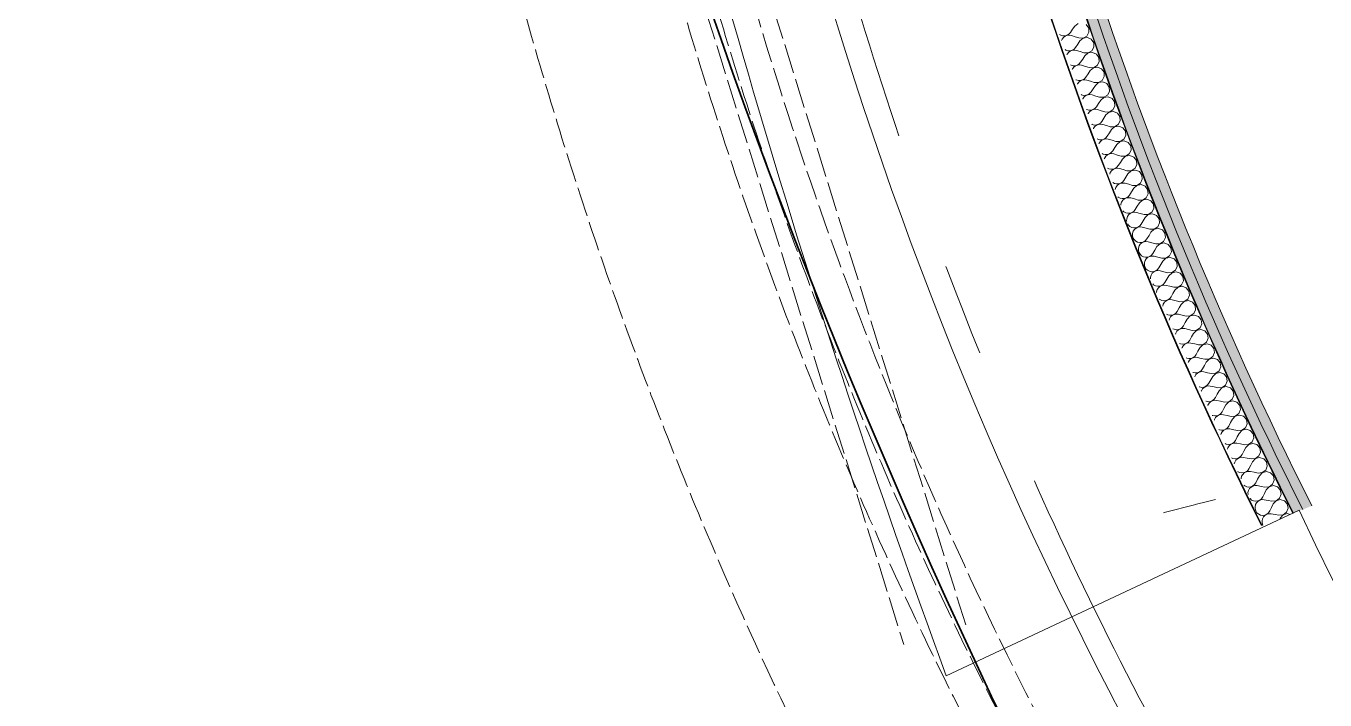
# Model space of a CAD drawing. Header units: millimetres. Extents: x -99530 to 90294, y -97212 to 56397.
# Drawn here: x -42573 to -40595, y -66704 to -65679 of the extents above; entities that cross this region are included whole.
import ezdxf
from ezdxf.enums import TextEntityAlignment as Align

# ---------------------------------------------------------------- set-up
doc = ezdxf.new("R2010")
doc.units = ezdxf.units.MM
doc.header["$MEASUREMENT"] = 0
doc.linetypes.add('Double Dashed', pattern=[1093.611073, 529.166651, -211.666656, 141.111112, -211.666656])
doc.linetypes.add('Hidden Line', pattern=[55, 45, -10])
for name, color, linetype, lineweight in [('0_Pen_No__2', 8, 'Continuous', 15), ('A-25-M_Wall_Ext_Pen_No__87', 8, 'Continuous', 20), ('A-25-M_Wall_Int_Pen_No__1', 7, 'Continuous', 13), ('A-25-M_Wall_Int_Pen_No__150', 7, 'Continuous', 0), ('New_A-20-M_Floor_Slab_Pen_No__89', 8, 'Continuous', 20), ('New_A-25-M_Wall_Ext_Pen_No__87', 8, 'Continuous', 20), ('New_ArchiCAD Doors_Pen_No__1', 7, 'Continuous', 13), ('New_ArchiCAD Zone Stamps_Pen_No__9', 7, 'Continuous', 13)]:
    doc.layers.add(name, color=color, linetype=linetype, lineweight=lineweight)
for name, color, linetype in [('A-25-M_Wall_Ext', 7, 'Continuous'), ('A-25-M_Wall_Int', 7, 'Continuous'), ('New_A-05-M_Gross_Int_Circulation', 7, 'Continuous'), ('New_A-15-MG_Structural_Grid_Phase_2', 7, 'Continuous'), ('New_A-20-M_Floor_Slab', 7, 'Continuous'), ('New_A-20-M_Hard_Landscape', 7, 'Continuous'), ('New_A-25-M_Wall_Ext', 7, 'Continuous'), ('New_A-25-M_Wall_Int', 7, 'Continuous'), ('New_ArchiCAD Doors', 7, 'Continuous')]:
    doc.layers.add(name, color=color, linetype=linetype)
for name, color, linetype, lineweight, true_color in [('A-25-M_Wall_Int_Pen_No__107', 7, 'Continuous', 15, 0xa6a6a6), ('A-25-M_Wall_Int_Pen_No__81', 7, 'Continuous', 20, 0x6a6a6a), ('New_A-05-M_Gross_Int_Circulation_Pen_No__74', 7, 'Continuous', 20, 0x606060), ('New_A-15-MG_Structural_Grid_Phase_2_Pen_No__222', 7, 'Continuous', 13, 0x65af33), ('New_A-20-M_Hard_Landscape_Pen_No__53', 7, 'Continuous', 35, 0x444444)]:
    doc.layers.add(name, color=color, linetype=linetype, lineweight=lineweight, true_color=true_color)
doc.styles.add('GENERATED_STYLE_1', font='')
doc.styles.add('GENERATED_STYLE_3', font='')
doc.styles.get('GENERATED_STYLE_1').set_extended_font_data('Arial', bold=True)
doc.styles.get('GENERATED_STYLE_3').set_extended_font_data('Arial')

# ---------------------------------------------------------------- blocks, each defined once
blk = doc.blocks.new('Stair 07 _INB 0168_10_1', base_point=(-36902.6, -62923.5))
at = {"layer": 'New_A-05-M_Gross_Int_Circulation_Pen_No__74', "linetype": 'Continuous'}
blk.add_line((-41171.4, -66667.4), (-40634.2, -66415.3), dxfattribs=at)
for centre, radius, start, end in [((-28204.6, -61891.7), 13818.3, 192.69631, 200.2186), ((-35590.8, -64044.6), 5572.8, 205.1764, 243.4454)]:
    blk.add_arc(centre, radius, start, end, dxfattribs=at)
at = {"layer": 'New_ArchiCAD Zone Stamps_Pen_No__9'}
for tag, height, style, p in [('ROOM_NAME', 250, 'GENERATED_STYLE_1', (-37168.1, -61611.3)), ('zoneNameLine2', 250, 'GENERATED_STYLE_1', (-37356.6, -62043.4)), ('ROOM_NUMBER', 200, 'GENERATED_STYLE_3', (-37545, -62464.1)), ('measuredAreaCode', 200, 'GENERATED_STYLE_3', (-37702, -62824.2)), ('DUMMY_649', 200, 'GENERATED_STYLE_3', (-37394.6, -62958.3)), ('DUMMY_650', 200, 'GENERATED_STYLE_3', (-36905.3, -63171.7)), ('DUMMY_651', 133.3, 'GENERATED_STYLE_3', (-36626, -63278.2))]:
    blk.add_attdef(tag, text='', height=height, rotation=336.4404, dxfattribs=dict(at, style=style)).set_placement(p, align=Align.TOP_LEFT)
blk = doc.blocks.new('Mesh_2_1', base_point=(-42313, -61137.4))
at = {"layer": 'New_A-20-M_Hard_Landscape_Pen_No__53', "linetype": 'Continuous', "flags": 128}
blk.add_lwpolyline([(-42313, -61137.4), (-44611.6, -60132.6), (-45011.3, -60153.1), (-44779.4, -64647.1, 0.101309), (-40900.8, -69852.7, -0.324783), (-40933.1, -67038.1, -0.084886), (-41989.5, -63759.3, -0.016705)], format="xyb", close=True, dxfattribs=at)
blk = doc.blocks.new('Mesh_6_1', base_point=(-56628.5, -71821))
at = {"layer": 'New_A-20-M_Hard_Landscape_Pen_No__53', "linetype": 'Continuous', "flags": 128}
blk.add_lwpolyline([(-17579.3, -76160.8, -0.138824), (-37194.7, -72335.5, -0.171752), (-44779.4, -64647.1), (-44956.5, -64631.2), (-45033.8, -63133.2), (-45111, -61635.2), (-45188.3, -60137.2), (-45265.6, -58639.2), (-51572.4, -58963.6), (-51262.9, -64980.7), (-51262.9, -67160.2, -0.478648), (-56628.5, -71821), (-57422.2, -73632.3), (-50733.3, -76386.3), (-45824.1, -78214.2), (-37862.3, -79363), (-25566.8, -79831.6)], format="xyb", dxfattribs=at)
blk = doc.blocks.new('Slab_56_1', base_point=(-44734.1, -52924.7))
at = {"layer": 'New_A-20-M_Floor_Slab_Pen_No__89', "linetype": 'Continuous', "flags": 128}
blk.add_lwpolyline([(-44734.1, -52924.7), (-44734.3, -52924.7, -0.179811), (-34721.5, -33027.7), (-34721.9, -33027.2), (-25959.6, -24873.2), (-20981.6, -27043.9), (-17009.6, -17934.7), (-17703.3, -17189.1), (-11222.9, -11158.5), (-10852.6, -11556.4), (-2918.7, -4173.2), (921.4, -599.8), (3259.5, -1619.3), (2636.4, -2195.9), (2144.4, -3324.3), (-4596.3, -18782.9), (-10337.1, -31948.3), (-13252, -30677.2), (-20095.3, -46371.2, -0.415568), (-30017.2, -50195.9), (-38342, -69287.7, -0.234037), (-41521.4, -64901.1, -0.022084), (-42146.9, -60901.4), (-44895.7, -59706.6, -0.043731)], format="xyb", close=True, dxfattribs=at)
blk = doc.blocks.new('Simple Door Opening_20')
at = {"layer": 'New_ArchiCAD Doors_Pen_No__1', "linetype": 'Continuous'}
for p, q in [((-848.1, 82), (-848.5, 67)), ((848.1, 82), (848.5, 67)), ((-848.5, 67), (-848.8, 52)), ((848.5, 67), (848.8, 52)), ((-848.8, 51), (-850, 1)), ((-848.8, 52), (-848.8, 51)), ((848.8, 52), (848.8, 51)), ((848.8, 51), (850, 1)), ((-850, 1), (-850, 0)), ((850, 1), (850, 0))]:
    blk.add_line(p, q, dxfattribs=at)
blk = doc.blocks.new('Wall_234_1', base_point=(-41650.7, -61617.6))
at = {"layer": 'New_ArchiCAD Doors', "color": 251, "linetype": 'Continuous', "lineweight": 20, "true_color": 0x606060, "xscale": -1, "zscale": 1000, "rotation": 282.9907959315738}
blk.add_blockref('Simple Door Opening_20', (-41031.9, -65591.1), dxfattribs=at)
blk = doc.blocks.new('Wall_419_1', base_point=(-41867.7, -65448.9))
at = {"layer": 'A-25-M_Wall_Ext_Pen_No__87', "linetype": 'Hidden Line'}
for radius, start, end in [(6194.1, 193.72747, 244.83699), (6533.1, 193.69604, 244.87175)]:
    blk.add_arc((-35520.4, -63902.1), radius, start, end, dxfattribs=at)
blk = doc.blocks.new('*X1153')
at = {"layer": 'A-25-M_Wall_Int_Pen_No__150', "linetype": 'Continuous'}
for p, q in [((-40979, -65683.9), (-40982.4, -65688.8)), ((-40975.6, -65678.9), (-40979, -65683.9)), ((-40970.6, -65674.8), (-40975.6, -65678.9)), ((-40954.5, -65681.9), (-40958.2, -65676.5)), ((-40954.2, -65688.4), (-40954.5, -65681.9)), ((-40998.9, -65691.7), (-40997, -65692.9)), ((-40997, -65692.9), (-40993.8, -65693.8)), ((-40995, -65698.9), (-40995.7, -65700.8)), ((-40993, -65696.2), (-40995, -65698.9)), ((-40993.8, -65693.8), (-40990.5, -65693.8)), ((-40990.4, -65694.2), (-40993, -65696.2)), ((-40990.5, -65693.8), (-40987.4, -65692.9)), ((-40987.3, -65693), (-40990.4, -65694.2)), ((-40987.4, -65692.9), (-40984.6, -65691.2)), ((-40984.1, -65692.7), (-40987.3, -65693)), ((-40984.6, -65691.2), (-40982.4, -65688.8)), ((-40980.8, -65693.3), (-40984.1, -65692.7)), ((-40975.2, -65695.2), (-40980.8, -65693.3)), ((-40969.5, -65697), (-40975.2, -65695.2)), ((-40971.3, -65706.5), (-40974.6, -65711.4)), ((-40968, -65701.5), (-40971.3, -65706.5)), ((-40969.5, -65697), (-40963, -65697.3)), ((-40963, -65697.4), (-40968, -65701.5)), ((-40963, -65697.3), (-40957.3, -65694.1)), ((-40956.5, -65696.4), (-40963, -65697.4)), ((-40957.3, -65694.1), (-40954.2, -65688.4)), ((-40950.6, -65699), (-40956.5, -65696.4)), ((-40946.8, -65704.4), (-40950.6, -65699)), ((-40946.5, -65710.9), (-40946.8, -65704.4)), ((-40990.6, -65714.8), (-40989.2, -65715.6)), ((-40989.2, -65715.6), (-40986.1, -65716.5)), ((-40987.2, -65721.6), (-40987.7, -65722.9)), ((-40985.2, -65718.9), (-40987.2, -65721.6)), ((-40986.1, -65716.5), (-40982.8, -65716.5)), ((-40982.6, -65716.9), (-40985.2, -65718.9)), ((-40982.8, -65716.5), (-40979.6, -65715.6)), ((-40979.6, -65715.7), (-40982.6, -65716.9)), ((-40979.6, -65715.6), (-40976.8, -65713.9)), ((-40976.3, -65715.4), (-40979.6, -65715.7)), ((-40976.8, -65713.9), (-40974.6, -65711.4)), ((-40973.1, -65715.9), (-40976.3, -65715.4)), ((-40967.4, -65717.8), (-40973.1, -65715.9)), ((-40961.7, -65719.6), (-40967.4, -65717.8)), ((-40960.2, -65724.1), (-40963.5, -65729.1)), ((-40961.7, -65719.6), (-40955.2, -65719.8)), ((-40955.2, -65719.9), (-40960.2, -65724.1)), ((-40955.2, -65719.8), (-40949.6, -65716.6)), ((-40948.8, -65719), (-40955.2, -65719.9)), ((-40949.6, -65716.6), (-40946.5, -65710.9)), ((-40942.8, -65721.6), (-40948.8, -65719)), ((-40939.1, -65726.9), (-40942.8, -65721.6)), ((-40938.7, -65733.4), (-40939.1, -65726.9)), ((-40982.4, -65737.7), (-40981.4, -65738.3)), ((-40981.4, -65738.3), (-40978.2, -65739.2)), ((-40979.3, -65744.2), (-40979.7, -65745.2)), ((-40977.4, -65741.6), (-40979.3, -65744.2)), ((-40978.2, -65739.2), (-40974.9, -65739.2)), ((-40974.8, -65739.6), (-40977.4, -65741.6)), ((-40974.9, -65739.2), (-40971.8, -65738.2)), ((-40971.8, -65738.3), (-40974.8, -65739.6)), ((-40971.8, -65738.2), (-40969, -65736.5)), ((-40968.5, -65738), (-40971.8, -65738.3)), ((-40969, -65736.5), (-40966.8, -65734)), ((-40965.3, -65738.5), (-40968.5, -65738)), ((-40963.5, -65729.1), (-40966.8, -65734)), ((-40959.6, -65740.4), (-40965.3, -65738.5)), ((-40953.9, -65742.2), (-40959.6, -65740.4)), ((-40952.3, -65746.7), (-40955.6, -65751.6)), ((-40953.9, -65742.2), (-40947.4, -65742.4)), ((-40947.4, -65742.4), (-40952.3, -65746.7)), ((-40947.4, -65742.4), (-40941.8, -65739.1)), ((-40940.9, -65741.5), (-40947.4, -65742.4)), ((-40941.8, -65739.1), (-40938.7, -65733.4)), ((-40934.9, -65744), (-40940.9, -65741.5)), ((-40931.2, -65749.3), (-40934.9, -65744)), ((-40974.2, -65760.5), (-40973.5, -65760.9)), ((-40973.5, -65760.9), (-40970.3, -65761.8)), ((-40969.5, -65764.2), (-40971.4, -65766.9)), ((-40970.3, -65761.8), (-40967, -65761.8)), ((-40966.9, -65762.2), (-40969.5, -65764.2)), ((-40967, -65761.8), (-40963.9, -65760.8)), ((-40963.8, -65760.9), (-40966.9, -65762.2)), ((-40963.9, -65760.8), (-40961.1, -65759.1)), ((-40960.6, -65760.6), (-40963.8, -65760.9)), ((-40961.1, -65759.1), (-40958.9, -65756.6)), ((-40957.3, -65761.1), (-40960.6, -65760.6)), ((-40955.6, -65751.6), (-40958.9, -65756.6)), ((-40951.6, -65762.9), (-40957.3, -65761.1)), ((-40946, -65764.7), (-40951.6, -65762.9)), ((-40946, -65764.7), (-40939.5, -65764.9)), ((-40939.4, -65764.9), (-40944.4, -65769.2)), ((-40939.5, -65764.9), (-40933.8, -65761.6)), ((-40933, -65763.9), (-40939.4, -65764.9)), ((-40933.8, -65761.6), (-40930.8, -65755.8)), ((-40927, -65766.5), (-40933, -65763.9)), ((-40930.8, -65755.8), (-40931.2, -65749.3)), ((-40923.2, -65771.8), (-40927, -65766.5)), ((-40971.4, -65766.9), (-40971.6, -65767.5)), ((-40966, -65783.2), (-40965.5, -65783.5)), ((-40965.5, -65783.5), (-40962.3, -65784.4)), ((-40962.3, -65784.4), (-40959, -65784.3)), ((-40958.9, -65784.7), (-40961.4, -65786.8)), ((-40959, -65784.3), (-40955.9, -65783.4)), ((-40955.8, -65783.5), (-40958.9, -65784.7)), ((-40955.9, -65783.4), (-40953.1, -65781.6)), ((-40952.6, -65783.1), (-40955.8, -65783.5)), ((-40953.1, -65781.6), (-40950.9, -65779.1)), ((-40949.3, -65783.6), (-40952.6, -65783.1)), ((-40947.6, -65774.2), (-40950.9, -65779.1)), ((-40943.6, -65785.4), (-40949.3, -65783.6)), ((-40944.4, -65769.2), (-40947.6, -65774.2)), ((-40937.9, -65787.2), (-40943.6, -65785.4)), ((-40931.4, -65787.3), (-40925.8, -65784)), ((-40925, -65786.4), (-40931.4, -65787.4)), ((-40925.8, -65784), (-40922.8, -65778.3)), ((-40919, -65788.9), (-40925, -65786.4)), ((-40922.8, -65778.3), (-40923.2, -65771.8)), ((-40963.3, -65789.4), (-40963.6, -65790)), ((-40961.4, -65786.8), (-40963.3, -65789.4)), ((-40957.9, -65805.8), (-40957.3, -65806.1)), ((-40957.3, -65806.1), (-40954.2, -65806.9)), ((-40950.9, -65806.9), (-40947.7, -65805.9)), ((-40947.7, -65806), (-40950.7, -65807.3)), ((-40947.7, -65805.9), (-40945, -65804.1)), ((-40944.4, -65805.6), (-40947.7, -65806)), ((-40945, -65804.1), (-40942.8, -65801.6)), ((-40941.2, -65806.1), (-40944.4, -65805.6)), ((-40939.6, -65796.6), (-40942.8, -65801.6)), ((-40935.5, -65807.9), (-40941.2, -65806.1)), ((-40936.3, -65791.7), (-40939.6, -65796.6)), ((-40937.9, -65787.2), (-40931.4, -65787.3)), ((-40931.4, -65787.4), (-40936.3, -65791.7)), ((-40915.2, -65794.2), (-40919, -65788.9)), ((-40917.7, -65806.4), (-40914.7, -65800.6)), ((-40914.7, -65800.6), (-40915.2, -65794.2)), ((-40955.2, -65812), (-40955.4, -65812.6)), ((-40953.3, -65809.3), (-40955.2, -65812)), ((-40954.2, -65806.9), (-40950.9, -65806.9)), ((-40950.7, -65807.3), (-40953.3, -65809.3)), ((-40936.8, -65826.6), (-40934.6, -65824.1)), ((-40929.8, -65809.6), (-40935.5, -65807.9)), ((-40931.4, -65819.1), (-40934.6, -65824.1)), ((-40928.2, -65814.1), (-40931.4, -65819.1)), ((-40929.8, -65809.6), (-40923.3, -65809.7)), ((-40923.3, -65809.8), (-40928.2, -65814.1)), ((-40923.3, -65809.7), (-40917.7, -65806.4)), ((-40916.8, -65808.8), (-40923.3, -65809.8)), ((-40910.8, -65811.2), (-40916.8, -65808.8)), ((-40907, -65816.5), (-40910.8, -65811.2)), ((-40909.5, -65828.8), (-40906.5, -65823)), ((-40906.5, -65823), (-40907, -65816.5)), ((-40949.8, -65828.3), (-40949.1, -65828.6)), ((-40949.1, -65828.6), (-40946, -65829.5)), ((-40947, -65834.5), (-40947.3, -65835.3)), ((-40945.1, -65831.8), (-40947, -65834.5)), ((-40946, -65829.5), (-40942.7, -65829.4)), ((-40942.5, -65829.8), (-40945.1, -65831.8)), ((-40942.7, -65829.4), (-40939.5, -65828.4)), ((-40939.5, -65828.5), (-40942.5, -65829.8)), ((-40939.5, -65828.4), (-40936.8, -65826.6)), ((-40936.2, -65828.1), (-40939.5, -65828.5)), ((-40933, -65828.6), (-40936.2, -65828.1)), ((-40927.3, -65830.3), (-40933, -65828.6)), ((-40921.6, -65832), (-40927.3, -65830.3)), ((-40923.1, -65841.5), (-40926.4, -65846.5)), ((-40919.9, -65836.5), (-40923.1, -65841.5)), ((-40921.6, -65832), (-40915.1, -65832.1)), ((-40915, -65832.2), (-40919.9, -65836.5)), ((-40915.1, -65832.1), (-40909.5, -65828.8)), ((-40908.6, -65831.1), (-40915, -65832.2)), ((-40902.6, -65833.6), (-40908.6, -65831.1)), ((-40898.7, -65838.8), (-40902.6, -65833.6)), ((-40901.2, -65851.1), (-40898.2, -65845.3)), ((-40898.2, -65845.3), (-40898.7, -65838.8)), ((-40941.8, -65850.6), (-40940.8, -65851.1)), ((-40940.8, -65851.1), (-40937.7, -65852)), ((-40938.7, -65857), (-40939, -65858.1)), ((-40936.8, -65854.3), (-40938.7, -65857)), ((-40937.7, -65852), (-40934.4, -65851.9)), ((-40934.2, -65852.2), (-40936.8, -65854.3)), ((-40934.4, -65851.9), (-40931.2, -65850.9)), ((-40931.2, -65851), (-40934.2, -65852.2)), ((-40931.2, -65850.9), (-40928.5, -65849)), ((-40927.9, -65850.5), (-40931.2, -65851)), ((-40928.5, -65849), (-40926.4, -65846.5)), ((-40924.7, -65851), (-40927.9, -65850.5)), ((-40919, -65852.7), (-40924.7, -65851)), ((-40913.3, -65854.4), (-40919, -65852.7)), ((-40914.8, -65863.9), (-40918, -65869)), ((-40911.6, -65858.9), (-40914.8, -65863.9)), ((-40913.3, -65854.4), (-40906.8, -65854.5)), ((-40906.7, -65854.6), (-40911.6, -65858.9)), ((-40906.8, -65854.5), (-40901.2, -65851.1)), ((-40900.3, -65853.5), (-40906.7, -65854.6)), ((-40894.3, -65855.9), (-40900.3, -65853.5)), ((-40890.4, -65861.1), (-40894.3, -65855.9)), ((-40889.9, -65867.6), (-40890.4, -65861.1)), ((-40933.8, -65872.9), (-40932.5, -65873.6)), ((-40932.5, -65873.6), (-40929.3, -65874.4)), ((-40930.2, -65879.5), (-40930.8, -65881.1)), ((-40928.4, -65876.8), (-40930.2, -65879.5)), ((-40929.3, -65874.4), (-40926, -65874.3)), ((-40925.8, -65874.7), (-40928.4, -65876.8)), ((-40926, -65874.3), (-40922.8, -65873.3)), ((-40922.8, -65873.4), (-40925.8, -65874.7)), ((-40922.8, -65873.3), (-40920.1, -65871.5)), ((-40919.6, -65872.9), (-40922.8, -65873.4)), ((-40920.1, -65871.5), (-40918, -65869)), ((-40916.3, -65873.4), (-40919.6, -65872.9)), ((-40910.6, -65875.1), (-40916.3, -65873.4)), ((-40904.9, -65876.8), (-40910.6, -65875.1)), ((-40903.2, -65881.2), (-40906.3, -65886.3)), ((-40904.9, -65876.8), (-40898.4, -65876.8)), ((-40898.3, -65876.9), (-40903.2, -65881.2)), ((-40898.4, -65876.8), (-40892.8, -65873.4)), ((-40891.9, -65875.8), (-40898.3, -65876.9)), ((-40892.8, -65873.4), (-40889.9, -65867.6)), ((-40885.9, -65878.2), (-40891.9, -65875.8)), ((-40882, -65883.4), (-40885.9, -65878.2)), ((-40881.4, -65889.9), (-40882, -65883.4)), ((-40925.8, -65895), (-40924, -65896)), ((-40924, -65896), (-40920.8, -65896.8)), ((-40921.7, -65901.9), (-40922.5, -65904.2)), ((-40919.9, -65899.2), (-40921.7, -65901.9)), ((-40920.8, -65896.8), (-40917.5, -65896.7)), ((-40917.3, -65897.1), (-40919.9, -65899.2)), ((-40917.5, -65896.7), (-40914.4, -65895.7)), ((-40914.3, -65895.8), (-40917.3, -65897.1)), ((-40914.4, -65895.7), (-40911.6, -65893.8)), ((-40911.1, -65895.3), (-40914.3, -65895.8)), ((-40911.6, -65893.8), (-40909.5, -65891.3)), ((-40907.8, -65895.8), (-40911.1, -65895.3)), ((-40906.3, -65886.3), (-40909.5, -65891.3)), ((-40902.1, -65897.4), (-40907.8, -65895.8)), ((-40896.4, -65899.1), (-40902.1, -65897.4)), ((-40894.7, -65903.5), (-40897.8, -65908.6)), ((-40896.4, -65899.1), (-40889.9, -65899.1)), ((-40889.8, -65899.2), (-40894.7, -65903.5)), ((-40889.9, -65899.1), (-40884.3, -65895.7)), ((-40883.4, -65898), (-40889.8, -65899.2)), ((-40884.3, -65895.7), (-40881.4, -65889.9)), ((-40877.4, -65900.4), (-40883.4, -65898)), ((-40873.4, -65905.6), (-40877.4, -65900.4)), ((-40917.9, -65917), (-40915.4, -65918.4)), ((-40915.4, -65918.4), (-40912.2, -65919.2)), ((-40913.1, -65924.3), (-40914.1, -65927.4)), ((-40911.3, -65921.6), (-40913.1, -65924.3)), ((-40912.2, -65919.2), (-40908.9, -65919.1)), ((-40908.8, -65919.5), (-40911.3, -65921.6)), ((-40908.9, -65919.1), (-40905.8, -65918)), ((-40905.8, -65918.1), (-40908.8, -65919.5)), ((-40905.8, -65918), (-40903.1, -65916.2)), ((-40902.5, -65917.7), (-40905.8, -65918.1)), ((-40903.1, -65916.2), (-40901, -65913.7)), ((-40899.2, -65918.1), (-40902.5, -65917.7)), ((-40897.8, -65908.6), (-40901, -65913.7)), ((-40893.5, -65919.7), (-40899.2, -65918.1)), ((-40887.8, -65921.4), (-40893.5, -65919.7)), ((-40887.8, -65921.4), (-40881.3, -65921.3)), ((-40881.2, -65921.4), (-40886, -65925.8)), ((-40881.3, -65921.3), (-40875.7, -65917.9)), ((-40874.8, -65920.2), (-40881.2, -65921.4)), ((-40875.7, -65917.9), (-40872.9, -65912.1)), ((-40868.8, -65922.6), (-40874.8, -65920.2)), ((-40872.9, -65912.1), (-40873.4, -65905.6)), ((-40864.8, -65927.8), (-40868.8, -65922.6)), ((-40910.1, -65938.7), (-40909.6, -65939.2)), ((-40909.6, -65939.2), (-40906.7, -65940.8)), ((-40906.7, -65940.8), (-40903.5, -65941.5)), ((-40902.6, -65943.9), (-40904.4, -65946.6)), ((-40903.5, -65941.5), (-40900.2, -65941.4)), ((-40900.1, -65941.8), (-40902.6, -65943.9)), ((-40900.2, -65941.4), (-40897.1, -65940.3)), ((-40897.1, -65940.4), (-40900.1, -65941.8)), ((-40897.1, -65940.3), (-40894.4, -65938.5)), ((-40893.8, -65940), (-40897.1, -65940.4)), ((-40894.4, -65938.5), (-40892.3, -65936)), ((-40890.6, -65940.4), (-40893.8, -65940)), ((-40889.2, -65930.9), (-40892.3, -65936)), ((-40884.8, -65942), (-40890.6, -65940.4)), ((-40886, -65925.8), (-40889.2, -65930.9)), ((-40879.1, -65943.6), (-40884.8, -65942)), ((-40879.1, -65943.6), (-40872.6, -65943.6)), ((-40872.5, -65943.6), (-40877.3, -65948.1)), ((-40872.6, -65943.6), (-40867.1, -65940.1)), ((-40866.2, -65942.4), (-40872.5, -65943.6)), ((-40867.1, -65940.1), (-40864.2, -65934.3)), ((-40860.1, -65944.8), (-40866.2, -65942.4)), ((-40864.2, -65934.3), (-40864.8, -65927.8)), ((-40904.4, -65946.6), (-40905.5, -65949.8)), ((-40905.5, -65949.8), (-40905.5, -65951.3)), ((-40902.4, -65959.9), (-40900.8, -65961.5)), ((-40900.8, -65961.5), (-40898, -65963.1)), ((-40898, -65963.1), (-40894.7, -65963.8)), ((-40894.7, -65963.8), (-40891.5, -65963.7)), ((-40891.3, -65964.1), (-40893.8, -65966.2)), ((-40891.5, -65963.7), (-40888.4, -65962.6)), ((-40888.3, -65962.7), (-40891.3, -65964.1)), ((-40888.4, -65962.6), (-40885.7, -65960.8)), ((-40885.1, -65962.2), (-40888.3, -65962.7)), ((-40885.7, -65960.8), (-40883.6, -65958.2)), ((-40881.8, -65962.7), (-40885.1, -65962.2)), ((-40880.5, -65953.1), (-40883.6, -65958.2)), ((-40876.1, -65964.2), (-40881.8, -65962.7)), ((-40877.3, -65948.1), (-40880.5, -65953.1)), ((-40870.3, -65965.8), (-40876.1, -65964.2)), ((-40863.8, -65965.7), (-40858.3, -65962.3)), ((-40856.1, -65949.9), (-40860.1, -65944.8)), ((-40858.3, -65962.3), (-40855.5, -65956.4)), ((-40855.5, -65956.4), (-40856.1, -65949.9)), ((-40896.6, -65972.1), (-40896.8, -65975.4)), ((-40896.8, -65975.4), (-40896.6, -65976.2)), ((-40895.6, -65968.9), (-40896.6, -65972.1)), ((-40893.8, -65966.2), (-40895.6, -65968.9)), ((-40895.2, -65979.9), (-40894.3, -65981.5)), ((-40894.3, -65981.5), (-40892, -65983.8)), ((-40892, -65983.8), (-40889.1, -65985.4)), ((-40879.5, -65984.9), (-40876.8, -65983)), ((-40876.8, -65983), (-40874.7, -65980.4)), ((-40871.6, -65975.3), (-40874.7, -65980.4)), ((-40868.5, -65970.2), (-40871.6, -65975.3)), ((-40870.3, -65965.8), (-40863.8, -65965.7)), ((-40863.8, -65965.8), (-40868.5, -65970.2)), ((-40857.4, -65964.6), (-40863.8, -65965.8)), ((-40851.3, -65966.9), (-40857.4, -65964.6)), ((-40847.3, -65972), (-40851.3, -65966.9)), ((-40849.5, -65984.4), (-40846.6, -65978.5)), ((-40846.6, -65978.5), (-40847.3, -65972)), ((-40889.1, -65985.4), (-40885.9, -65986.1)), ((-40887.8, -65994.4), (-40887.9, -65997.7)), ((-40887.9, -65997.7), (-40887.1, -66000.9)), ((-40886.8, -65991.2), (-40887.8, -65994.4)), ((-40887.1, -66000.9), (-40885.4, -66003.7)), ((-40884.9, -65988.5), (-40886.8, -65991.2)), ((-40885.9, -65986.1), (-40882.6, -65985.9)), ((-40885.4, -66003.7), (-40883, -66006.1)), ((-40882.4, -65986.3), (-40884.9, -65988.5)), ((-40882.6, -65985.9), (-40879.5, -65984.9)), ((-40879.5, -65985), (-40882.4, -65986.3)), ((-40876.2, -65984.5), (-40879.5, -65985)), ((-40873, -65984.9), (-40876.2, -65984.5)), ((-40867.2, -65986.4), (-40873, -65984.9)), ((-40867.9, -66005.2), (-40865.8, -66002.6)), ((-40861.4, -65988), (-40867.2, -65986.4)), ((-40862.7, -65997.5), (-40865.8, -66002.6)), ((-40859.7, -65992.4), (-40862.7, -65997.5)), ((-40861.4, -65988), (-40854.9, -65987.9)), ((-40854.9, -65988), (-40859.7, -65992.4)), ((-40854.9, -65987.9), (-40849.5, -65984.4)), ((-40848.5, -65986.7), (-40854.9, -65988)), ((-40842.4, -65989), (-40848.5, -65986.7)), ((-40838.4, -65994.1), (-40842.4, -65989)), ((-40840.5, -66006.5), (-40837.7, -66000.6)), ((-40837.7, -66000.6), (-40838.4, -65994.1)), ((-40883, -66006.1), (-40880.1, -66007.6)), ((-40880.1, -66007.6), (-40876.9, -66008.4)), ((-40878.8, -66016.6), (-40878.9, -66019.9)), ((-40878.9, -66019.9), (-40878, -66023.1)), ((-40877.8, -66013.5), (-40878.8, -66016.6)), ((-40878, -66023.1), (-40876.4, -66026)), ((-40876, -66010.7), (-40877.8, -66013.5)), ((-40876.9, -66008.4), (-40873.6, -66008.2)), ((-40873.5, -66008.6), (-40876, -66010.7)), ((-40873.6, -66008.2), (-40870.5, -66007.1)), ((-40870.5, -66007.2), (-40873.5, -66008.6)), ((-40870.5, -66007.1), (-40867.9, -66005.2)), ((-40867.3, -66006.7), (-40870.5, -66007.2)), ((-40864, -66007.1), (-40867.3, -66006.7)), ((-40858.2, -66008.6), (-40864, -66007.1)), ((-40852.5, -66010.1), (-40858.2, -66008.6)), ((-40853.7, -66019.7), (-40856.8, -66024.8)), ((-40850.7, -66014.5), (-40853.7, -66019.7)), ((-40852.5, -66010.1), (-40846, -66010)), ((-40845.9, -66010.1), (-40850.7, -66014.5)), ((-40846, -66010), (-40840.5, -66006.5)), ((-40839.6, -66008.8), (-40845.9, -66010.1)), ((-40833.5, -66011), (-40839.6, -66008.8)), ((-40829.4, -66016.1), (-40833.5, -66011)), ((-40831.5, -66028.5), (-40828.7, -66022.6)), ((-40828.7, -66022.6), (-40829.4, -66016.1)), ((-40876.4, -66026), (-40874, -66028.3)), ((-40874, -66028.3), (-40871.1, -66029.8)), ((-40871.1, -66029.8), (-40867.9, -66030.6)), ((-40869.7, -66038.8), (-40869.8, -66042.1)), ((-40869.8, -66042.1), (-40869, -66045.1)), ((-40868.7, -66035.7), (-40869.7, -66038.8)), ((-40866.9, -66032.9), (-40868.7, -66035.7)), ((-40867.9, -66030.6), (-40864.6, -66030.3)), ((-40864.4, -66030.7), (-40866.9, -66032.9)), ((-40864.6, -66030.3), (-40861.5, -66029.3)), ((-40861.5, -66029.3), (-40864.4, -66030.7)), ((-40861.5, -66029.3), (-40858.8, -66027.3)), ((-40858.2, -66028.8), (-40861.5, -66029.3)), ((-40858.8, -66027.3), (-40856.8, -66024.8)), ((-40855, -66029.2), (-40858.2, -66028.8)), ((-40849.2, -66030.7), (-40855, -66029.2)), ((-40843.4, -66032.2), (-40849.2, -66030.7)), ((-40844.6, -66041.8), (-40847.7, -66046.9)), ((-40841.6, -66036.6), (-40844.6, -66041.8)), ((-40843.4, -66032.2), (-40836.9, -66032.1)), ((-40836.9, -66032.1), (-40841.6, -66036.6)), ((-40836.9, -66032.1), (-40831.5, -66028.5)), ((-40830.5, -66030.8), (-40836.9, -66032.1)), ((-40824.4, -66033), (-40830.5, -66030.8)), ((-40820.4, -66038.1), (-40824.4, -66033)), ((-40819.6, -66044.6), (-40820.4, -66038.1)), ((-40868.7, -66045.6), (-40867.3, -66048.2)), ((-40867.3, -66048.2), (-40864.9, -66050.5)), ((-40864.9, -66050.5), (-40862, -66052)), ((-40862, -66052), (-40858.7, -66052.7)), ((-40860.5, -66061), (-40860.6, -66063.7)), ((-40859.6, -66057.8), (-40860.5, -66061)), ((-40857.8, -66055), (-40859.6, -66057.8)), ((-40858.7, -66052.7), (-40855.5, -66052.5)), ((-40855.3, -66052.9), (-40857.8, -66055)), ((-40855.5, -66052.5), (-40852.4, -66051.4)), ((-40852.3, -66051.5), (-40855.3, -66052.9)), ((-40852.4, -66051.4), (-40849.7, -66049.5)), ((-40849.1, -66050.9), (-40852.3, -66051.5)), ((-40849.7, -66049.5), (-40847.7, -66046.9)), ((-40845.8, -66051.3), (-40849.1, -66050.9)), ((-40840.1, -66052.8), (-40845.8, -66051.3)), ((-40834.3, -66054.3), (-40840.1, -66052.8)), ((-40832.4, -66058.7), (-40835.5, -66063.8)), ((-40834.3, -66054.3), (-40827.8, -66054.1)), ((-40827.7, -66054.2), (-40832.4, -66058.7)), ((-40827.8, -66054.1), (-40822.3, -66050.5)), ((-40821.4, -66052.8), (-40827.7, -66054.2)), ((-40822.3, -66050.5), (-40819.6, -66044.6)), ((-40815.2, -66055), (-40821.4, -66052.8)), ((-40811.2, -66060.1), (-40815.2, -66055)), ((-40810.4, -66066.6), (-40811.2, -66060.1)), ((-40857.1, -66071.2), (-40855.7, -66072.6)), ((-40855.7, -66072.6), (-40852.7, -66074.2)), ((-40852.7, -66074.2), (-40849.5, -66074.8)), ((-40850.3, -66079.9), (-40851.3, -66083.1)), ((-40851.3, -66083.1), (-40851.3, -66084.2)), ((-40848.5, -66077.2), (-40850.3, -66079.9)), ((-40849.5, -66074.8), (-40846.2, -66074.6)), ((-40846.1, -66075), (-40848.5, -66077.2)), ((-40846.2, -66074.6), (-40843.2, -66073.5)), ((-40843.1, -66073.6), (-40846.1, -66075)), ((-40843.2, -66073.5), (-40840.5, -66071.6)), ((-40839.9, -66073), (-40843.1, -66073.6)), ((-40840.5, -66071.6), (-40838.5, -66069)), ((-40836.6, -66073.4), (-40839.9, -66073)), ((-40835.5, -66063.8), (-40838.5, -66069)), ((-40830.8, -66074.8), (-40836.6, -66073.4)), ((-40825, -66076.3), (-40830.8, -66074.8)), ((-40823.2, -66080.7), (-40826.2, -66085.8)), ((-40825, -66076.3), (-40818.5, -66076.1)), ((-40818.5, -66076.2), (-40823.2, -66080.7)), ((-40818.5, -66076.1), (-40813.1, -66072.5)), ((-40812.1, -66074.8), (-40818.5, -66076.2)), ((-40813.1, -66072.5), (-40810.4, -66066.6)), ((-40806, -66077), (-40812.1, -66074.8)), ((-40801.9, -66082), (-40806, -66077)), ((-40801.1, -66088.5), (-40801.9, -66082)), ((-40846.6, -66094.5), (-40846.3, -66094.7)), ((-40846.3, -66094.7), (-40843.4, -66096.2)), ((-40843.4, -66096.2), (-40840.2, -66096.9)), ((-40841, -66102), (-40841.8, -66105)), ((-40839.2, -66099.2), (-40841, -66102)), ((-40840.2, -66096.9), (-40836.9, -66096.7)), ((-40836.8, -66097.1), (-40839.2, -66099.2)), ((-40836.9, -66096.7), (-40833.8, -66095.5)), ((-40833.8, -66095.6), (-40836.8, -66097.1)), ((-40833.8, -66095.5), (-40831.2, -66093.6)), ((-40830.6, -66095.1), (-40833.8, -66095.6)), ((-40831.2, -66093.6), (-40829.2, -66091)), ((-40827.3, -66095.4), (-40830.6, -66095.1)), ((-40826.2, -66085.8), (-40829.2, -66091)), ((-40821.5, -66096.8), (-40827.3, -66095.4)), ((-40815.7, -66098.3), (-40821.5, -66096.8)), ((-40813.8, -66102.7), (-40816.8, -66107.8)), ((-40815.7, -66098.3), (-40809.2, -66098)), ((-40809.2, -66098.1), (-40813.8, -66102.7)), ((-40809.2, -66098), (-40803.8, -66094.4)), ((-40802.8, -66096.7), (-40809.2, -66098.1)), ((-40803.8, -66094.4), (-40801.1, -66088.5)), ((-40796.7, -66098.9), (-40802.8, -66096.7)), ((-40792.6, -66103.9), (-40796.7, -66098.9)), ((-40836.3, -66117.1), (-40834, -66118.3)), ((-40834, -66118.3), (-40830.8, -66119)), ((-40829.8, -66121.3), (-40831.5, -66124.1)), ((-40830.8, -66119), (-40827.5, -66118.7)), ((-40827.3, -66119.1), (-40829.8, -66121.3)), ((-40827.5, -66118.7), (-40824.4, -66117.6)), ((-40824.4, -66117.6), (-40827.3, -66119.1)), ((-40824.4, -66117.6), (-40821.8, -66115.6)), ((-40821.2, -66117.1), (-40824.4, -66117.6)), ((-40821.8, -66115.6), (-40819.8, -66113)), ((-40817.9, -66117.4), (-40821.2, -66117.1)), ((-40816.8, -66107.8), (-40819.8, -66113)), ((-40812.1, -66118.8), (-40817.9, -66117.4)), ((-40806.3, -66120.2), (-40812.1, -66118.8)), ((-40806.3, -66120.2), (-40799.8, -66119.9)), ((-40799.8, -66120), (-40804.4, -66124.6)), ((-40799.8, -66119.9), (-40794.4, -66116.3)), ((-40793.4, -66118.6), (-40799.8, -66120)), ((-40794.4, -66116.3), (-40791.7, -66110.4)), ((-40787.3, -66120.7), (-40793.4, -66118.6)), ((-40791.7, -66110.4), (-40792.6, -66103.9)), ((-40783.1, -66125.8), (-40787.3, -66120.7)), ((-40831.5, -66124.1), (-40832.2, -66126.3)), ((-40826.2, -66139.5), (-40824.5, -66140.3)), ((-40824.5, -66140.3), (-40821.3, -66141)), ((-40821.3, -66141), (-40818, -66140.7)), ((-40817.8, -66141.1), (-40820.3, -66143.3)), ((-40818, -66140.7), (-40814.9, -66139.5)), ((-40814.9, -66139.6), (-40817.8, -66141.1)), ((-40814.9, -66139.5), (-40812.3, -66137.6)), ((-40811.7, -66139), (-40814.9, -66139.6)), ((-40812.3, -66137.6), (-40810.3, -66135)), ((-40808.4, -66139.3), (-40811.7, -66139)), ((-40807.4, -66129.8), (-40810.3, -66135)), ((-40802.6, -66140.7), (-40808.4, -66139.3)), ((-40804.4, -66124.6), (-40807.4, -66129.8)), ((-40796.8, -66142.1), (-40802.6, -66140.7)), ((-40796.8, -66142.1), (-40790.3, -66141.8)), ((-40790.2, -66141.9), (-40794.9, -66146.5)), ((-40790.3, -66141.8), (-40784.9, -66138.2)), ((-40783.9, -66140.5), (-40790.2, -66141.9)), ((-40784.9, -66138.2), (-40782.3, -66132.2)), ((-40777.7, -66142.6), (-40783.9, -66140.5)), ((-40782.3, -66132.2), (-40783.1, -66125.8)), ((-40822, -66146.1), (-40822.5, -66147.7)), ((-40820.3, -66143.3), (-40822, -66146.1)), ((-40816.1, -66161.7), (-40814.9, -66162.3)), ((-40814.9, -66162.3), (-40811.7, -66162.9)), ((-40808.4, -66162.6), (-40805.3, -66161.5)), ((-40805.3, -66161.6), (-40808.2, -66163)), ((-40805.3, -66161.5), (-40802.7, -66159.5)), ((-40802.1, -66161), (-40805.3, -66161.6)), ((-40802.7, -66159.5), (-40800.7, -66156.9)), ((-40798.8, -66161.3), (-40802.1, -66161)), ((-40797.8, -66151.7), (-40800.7, -66156.9)), ((-40793, -66162.6), (-40798.8, -66161.3)), ((-40794.9, -66146.5), (-40797.8, -66151.7)), ((-40780.7, -66163.7), (-40775.3, -66160)), ((-40774.3, -66162.3), (-40780.6, -66163.7)), ((-40773.6, -66147.6), (-40777.7, -66142.6)), ((-40775.3, -66160), (-40772.7, -66154)), ((-40768.1, -66164.3), (-40774.3, -66162.3)), ((-40772.7, -66154), (-40773.6, -66147.6)), ((-40812.4, -66168), (-40812.7, -66169.2)), ((-40810.7, -66165.2), (-40812.4, -66168)), ((-40811.7, -66162.9), (-40808.4, -66162.6)), ((-40808.2, -66163), (-40810.7, -66165.2)), ((-40795.7, -66183.4), (-40793, -66181.4)), ((-40787.2, -66164), (-40793, -66162.6)), ((-40793, -66181.4), (-40791.1, -66178.8)), ((-40788.2, -66173.5), (-40791.1, -66178.8)), ((-40785.3, -66168.3), (-40788.2, -66173.5)), ((-40787.2, -66164), (-40780.7, -66163.7)), ((-40780.6, -66163.7), (-40785.3, -66168.3)), ((-40771, -66185.5), (-40765.7, -66181.7)), ((-40764, -66169.3), (-40768.1, -66164.3)), ((-40765.7, -66181.7), (-40763.1, -66175.8)), ((-40763.1, -66175.8), (-40764, -66169.3)), ((-40806, -66183.8), (-40805.2, -66184.2)), ((-40805.2, -66184.2), (-40802, -66184.8)), ((-40802.7, -66190), (-40802.9, -66190.8)), ((-40801, -66187.2), (-40802.7, -66190)), ((-40802, -66184.8), (-40798.7, -66184.6)), ((-40798.5, -66184.9), (-40801, -66187.2)), ((-40798.7, -66184.6), (-40795.7, -66183.4)), ((-40795.6, -66183.5), (-40798.5, -66184.9)), ((-40792.4, -66182.8), (-40795.6, -66183.5)), ((-40789.1, -66183.1), (-40792.4, -66182.8)), ((-40783.3, -66184.5), (-40789.1, -66183.1)), ((-40777.5, -66185.8), (-40783.3, -66184.5)), ((-40783.3, -66203.2), (-40781.3, -66200.6)), ((-40778.4, -66195.4), (-40781.3, -66200.6)), ((-40775.5, -66190.2), (-40778.4, -66195.4)), ((-40777.5, -66185.8), (-40771, -66185.5)), ((-40771, -66185.5), (-40775.5, -66190.2)), ((-40764.6, -66184), (-40771, -66185.5)), ((-40758.5, -66186.1), (-40764.6, -66184)), ((-40754.3, -66191.1), (-40758.5, -66186.1)), ((-40755.9, -66203.5), (-40753.3, -66197.5)), ((-40753.3, -66197.5), (-40754.3, -66191.1)), ((-40796.1, -66205.8), (-40795.5, -66206.1)), ((-40795.5, -66206.1), (-40792.2, -66206.7)), ((-40792.9, -66211.9), (-40793, -66212.5)), ((-40791.2, -66209), (-40792.9, -66211.9)), ((-40792.2, -66206.7), (-40788.9, -66206.4)), ((-40788.8, -66206.8), (-40791.2, -66209)), ((-40788.9, -66206.4), (-40785.9, -66205.2)), ((-40785.8, -66205.3), (-40788.8, -66206.8)), ((-40785.9, -66205.2), (-40783.3, -66203.2)), ((-40782.6, -66204.7), (-40785.8, -66205.3)), ((-40779.3, -66205), (-40782.6, -66204.7)), ((-40773.5, -66206.3), (-40779.3, -66205)), ((-40767.7, -66207.6), (-40773.5, -66206.3)), ((-40768.6, -66217.2), (-40771.5, -66222.4)), ((-40765.7, -66211.9), (-40768.6, -66217.2)), ((-40767.7, -66207.6), (-40761.2, -66207.2)), ((-40761.2, -66207.3), (-40765.7, -66211.9)), ((-40761.2, -66207.2), (-40755.9, -66203.5)), ((-40754.9, -66205.8), (-40761.2, -66207.3)), ((-40748.7, -66207.8), (-40754.9, -66205.8)), ((-40744.5, -66212.7), (-40748.7, -66207.8)), ((-40746, -66225.2), (-40743.5, -66219.2)), ((-40743.5, -66219.2), (-40744.5, -66212.7)), ((-40786.1, -66227.7), (-40785.6, -66228)), ((-40785.6, -66228), (-40782.3, -66228.6)), ((-40783, -66233.7), (-40783.1, -66234.3)), ((-40781.3, -66230.9), (-40783, -66233.7)), ((-40782.3, -66228.6), (-40779.1, -66228.2)), ((-40778.9, -66228.6), (-40781.3, -66230.9)), ((-40779.1, -66228.2), (-40776, -66227)), ((-40776, -66227.1), (-40778.9, -66228.6)), ((-40776, -66227), (-40773.4, -66225)), ((-40772.8, -66226.5), (-40776, -66227.1)), ((-40773.4, -66225), (-40771.5, -66222.4)), ((-40769.5, -66226.7), (-40772.8, -66226.5)), ((-40763.7, -66228), (-40769.5, -66226.7)), ((-40757.8, -66229.3), (-40763.7, -66228)), ((-40758.7, -66238.9), (-40761.5, -66244.1)), ((-40755.9, -66233.7), (-40758.7, -66238.9)), ((-40757.8, -66229.3), (-40751.3, -66228.9)), ((-40751.3, -66229), (-40755.9, -66233.7)), ((-40751.3, -66228.9), (-40746, -66225.2)), ((-40745, -66227.5), (-40751.3, -66229)), ((-40738.8, -66229.4), (-40745, -66227.5)), ((-40734.6, -66234.4), (-40738.8, -66229.4)), ((-40736.1, -66246.8), (-40733.6, -66240.8)), ((-40733.6, -66240.8), (-40734.6, -66234.4)), ((-40776.2, -66249.5), (-40775.6, -66249.8)), ((-40775.6, -66249.8), (-40772.4, -66250.4)), ((-40773, -66255.5), (-40773.2, -66256.2)), ((-40771.3, -66252.7), (-40773, -66255.5)), ((-40772.4, -66250.4), (-40769.1, -66250)), ((-40768.9, -66250.4), (-40771.3, -66252.7)), ((-40769.1, -66250), (-40766.1, -66248.8)), ((-40766, -66248.9), (-40768.9, -66250.4)), ((-40766.1, -66248.8), (-40763.5, -66246.8)), ((-40762.8, -66248.2), (-40766, -66248.9)), ((-40763.5, -66246.8), (-40761.5, -66244.1)), ((-40759.5, -66248.5), (-40762.8, -66248.2)), ((-40753.7, -66249.8), (-40759.5, -66248.5)), ((-40747.9, -66251), (-40753.7, -66249.8)), ((-40748.7, -66260.6), (-40751.5, -66265.9)), ((-40745.9, -66255.4), (-40748.7, -66260.6)), ((-40747.9, -66251), (-40741.4, -66250.6)), ((-40741.3, -66250.7), (-40745.9, -66255.4)), ((-40741.4, -66250.6), (-40736.1, -66246.8)), ((-40735, -66249.1), (-40741.3, -66250.7)), ((-40728.8, -66251.1), (-40735, -66249.1)), ((-40724.6, -66256), (-40728.8, -66251.1)), ((-40723.6, -66262.4), (-40724.6, -66256)), ((-40766.4, -66271.2), (-40765.6, -66271.6)), ((-40765.6, -66271.6), (-40762.3, -66272.1)), ((-40762.9, -66277.3), (-40763.2, -66278.3)), ((-40761.3, -66274.4), (-40762.9, -66277.3)), ((-40762.3, -66272.1), (-40759.1, -66271.8)), ((-40758.9, -66272.2), (-40761.3, -66274.4)), ((-40759.1, -66271.8), (-40756, -66270.5)), ((-40756, -66270.6), (-40758.9, -66272.2)), ((-40756, -66270.5), (-40753.4, -66268.5)), ((-40752.8, -66270), (-40756, -66270.6)), ((-40753.4, -66268.5), (-40751.5, -66265.9)), ((-40749.5, -66270.2), (-40752.8, -66270)), ((-40743.7, -66271.4), (-40749.5, -66270.2)), ((-40737.8, -66272.7), (-40743.7, -66271.4)), ((-40735.8, -66277), (-40738.6, -66282.3)), ((-40737.8, -66272.7), (-40731.3, -66272.2)), ((-40731.3, -66272.3), (-40735.8, -66277)), ((-40731.3, -66272.2), (-40726.1, -66268.4)), ((-40725, -66270.7), (-40731.3, -66272.3)), ((-40726.1, -66268.4), (-40723.6, -66262.4)), ((-40718.8, -66272.6), (-40725, -66270.7)), ((-40714.5, -66277.6), (-40718.8, -66272.6)), ((-40713.5, -66284), (-40714.5, -66277.6)), ((-40756.6, -66292.7), (-40755.4, -66293.3)), ((-40755.4, -66293.3), (-40752.2, -66293.9)), ((-40752.8, -66299), (-40753.1, -66300.4)), ((-40751.1, -66296.1), (-40752.8, -66299)), ((-40752.2, -66293.9), (-40748.9, -66293.5)), ((-40748.7, -66293.9), (-40751.1, -66296.1)), ((-40748.9, -66293.5), (-40745.9, -66292.2)), ((-40745.8, -66292.3), (-40748.7, -66293.9)), ((-40745.9, -66292.2), (-40743.3, -66290.2)), ((-40742.6, -66291.6), (-40745.8, -66292.3)), ((-40743.3, -66290.2), (-40741.4, -66287.5)), ((-40739.4, -66291.9), (-40742.6, -66291.6)), ((-40738.6, -66282.3), (-40741.4, -66287.5)), ((-40733.5, -66293.1), (-40739.4, -66291.9)), ((-40727.7, -66294.3), (-40733.5, -66293.1)), ((-40725.6, -66298.6), (-40728.4, -66303.9)), ((-40727.7, -66294.3), (-40721.2, -66293.8)), ((-40721.1, -66293.9), (-40725.6, -66298.6)), ((-40721.2, -66293.8), (-40715.9, -66290)), ((-40714.9, -66292.3), (-40721.1, -66293.9)), ((-40715.9, -66290), (-40713.5, -66284)), ((-40708.6, -66294.2), (-40714.9, -66292.3)), ((-40704.3, -66299.1), (-40708.6, -66294.2)), ((-40703.3, -66305.5), (-40704.3, -66299.1)), ((-40746.9, -66314.2), (-40745.2, -66315)), ((-40745.2, -66315), (-40742, -66315.5)), ((-40740.9, -66317.8), (-40742.5, -66320.7)), ((-40742, -66315.5), (-40738.7, -66315.2)), ((-40738.5, -66315.5), (-40740.9, -66317.8)), ((-40738.7, -66315.2), (-40735.7, -66313.9)), ((-40735.6, -66314), (-40738.5, -66315.5)), ((-40735.7, -66313.9), (-40733.1, -66311.8)), ((-40732.4, -66313.3), (-40735.6, -66314)), ((-40733.1, -66311.8), (-40731.2, -66309.2)), ((-40729.1, -66313.5), (-40732.4, -66313.3)), ((-40728.4, -66303.9), (-40731.2, -66309.2)), ((-40723.3, -66314.7), (-40729.1, -66313.5)), ((-40717.4, -66315.9), (-40723.3, -66314.7)), ((-40715.4, -66320.2), (-40718.1, -66325.5)), ((-40717.4, -66315.9), (-40711, -66315.4)), ((-40710.9, -66315.4), (-40715.4, -66320.2)), ((-40711, -66315.4), (-40705.7, -66311.5)), ((-40704.6, -66313.8), (-40710.9, -66315.4)), ((-40705.7, -66311.5), (-40703.3, -66305.5)), ((-40698.4, -66315.7), (-40704.6, -66313.8)), ((-40694.1, -66320.5), (-40698.4, -66315.7)), ((-40693, -66327), (-40694.1, -66320.5)), ((-40742.5, -66320.7), (-40743, -66322.7)), ((-40737.2, -66335.6), (-40734.9, -66336.6)), ((-40734.9, -66336.6), (-40731.6, -66337.2)), ((-40730.5, -66339.4), (-40732.2, -66342.3)), ((-40731.6, -66337.2), (-40728.4, -66336.8)), ((-40728.2, -66337.1), (-40730.5, -66339.4)), ((-40728.4, -66336.8), (-40725.3, -66335.5)), ((-40725.3, -66335.6), (-40728.2, -66337.1)), ((-40725.3, -66335.5), (-40722.8, -66333.4)), ((-40722.1, -66334.9), (-40725.3, -66335.6)), ((-40722.8, -66333.4), (-40720.9, -66330.8)), ((-40718.8, -66335.1), (-40722.1, -66334.9)), ((-40718.1, -66325.5), (-40720.9, -66330.8)), ((-40713, -66336.2), (-40718.8, -66335.1)), ((-40707.1, -66337.4), (-40713, -66336.2)), ((-40707.1, -66337.4), (-40700.6, -66336.9)), ((-40700.6, -66337), (-40705, -66341.7)), ((-40700.6, -66336.9), (-40695.4, -66333)), ((-40694.3, -66335.3), (-40700.6, -66337)), ((-40695.4, -66333), (-40693, -66327)), ((-40688.1, -66337.1), (-40694.3, -66335.3)), ((-40683.7, -66342), (-40688.1, -66337.1)), ((-40732.2, -66342.3), (-40732.9, -66345.1)), ((-40727.6, -66356.8), (-40727.5, -66356.9)), ((-40727.5, -66356.9), (-40724.5, -66358.2)), ((-40724.5, -66358.2), (-40721.2, -66358.8)), ((-40721.2, -66358.8), (-40718, -66358.3)), ((-40717.8, -66358.7), (-40720.1, -66361)), ((-40718, -66358.3), (-40714.9, -66357.1)), ((-40714.9, -66357.1), (-40717.8, -66358.7)), ((-40714.9, -66357.1), (-40712.4, -66355)), ((-40711.7, -66356.4), (-40714.9, -66357.1)), ((-40712.4, -66355), (-40710.5, -66352.3)), ((-40708.4, -66356.6), (-40711.7, -66356.4)), ((-40707.8, -66347), (-40710.5, -66352.3)), ((-40702.6, -66357.7), (-40708.4, -66356.6)), ((-40705, -66341.7), (-40707.8, -66347)), ((-40696.7, -66358.9), (-40702.6, -66357.7)), ((-40696.7, -66358.9), (-40690.2, -66358.3)), ((-40690.2, -66358.4), (-40694.6, -66363.2)), ((-40690.2, -66358.3), (-40685, -66354.4)), ((-40683.9, -66356.7), (-40690.2, -66358.4)), ((-40685, -66354.4), (-40682.6, -66348.4)), ((-40677.7, -66358.5), (-40683.9, -66356.7)), ((-40682.6, -66348.4), (-40683.7, -66342)), ((-40673.3, -66363.4), (-40677.7, -66358.5)), ((-40721.7, -66363.9), (-40722.5, -66367.1)), ((-40722.5, -66367.1), (-40722.5, -66368)), ((-40720.1, -66361), (-40721.7, -66363.9)), ((-40718.2, -66377.4), (-40717, -66378.4)), ((-40717, -66378.4), (-40714, -66379.8)), ((-40714, -66379.8), (-40710.7, -66380.3)), ((-40710.7, -66380.3), (-40707.5, -66379.9)), ((-40707.5, -66379.9), (-40704.4, -66378.6)), ((-40704.4, -66378.7), (-40707.3, -66380.3)), ((-40704.4, -66378.6), (-40701.9, -66376.5)), ((-40701.2, -66377.9), (-40704.4, -66378.7)), ((-40701.9, -66376.5), (-40700, -66373.8)), ((-40697.9, -66378.1), (-40701.2, -66377.9)), ((-40697.3, -66368.5), (-40700, -66373.8)), ((-40692.1, -66379.2), (-40697.9, -66378.1)), ((-40694.6, -66363.2), (-40697.3, -66368.5)), ((-40686.2, -66380.3), (-40692.1, -66379.2)), ((-40686.2, -66380.3), (-40679.7, -66379.7)), ((-40679.7, -66379.8), (-40684.1, -66384.6)), ((-40679.7, -66379.7), (-40674.5, -66375.8)), ((-40673.4, -66378.1), (-40679.7, -66379.8)), ((-40674.5, -66375.8), (-40672.2, -66369.8)), ((-40667.2, -66379.9), (-40673.4, -66378.1)), ((-40672.2, -66369.8), (-40673.3, -66363.4)), ((-40662.8, -66384.7), (-40667.2, -66379.9)), ((-40711.2, -66385.4), (-40712, -66388.7)), ((-40712, -66388.7), (-40711.8, -66391.4)), ((-40709.6, -66382.6), (-40711.2, -66385.4)), ((-40707.3, -66380.3), (-40709.6, -66382.6)), ((-40709, -66397.8), (-40708.9, -66397.8)), ((-40708.9, -66397.8), (-40706.4, -66400)), ((-40693.9, -66400.1), (-40691.3, -66398)), ((-40690.6, -66399.4), (-40693.8, -66400.1)), ((-40691.3, -66398), (-40689.5, -66395.3)), ((-40687.3, -66399.5), (-40690.6, -66399.4)), ((-40686.8, -66389.9), (-40689.5, -66395.3)), ((-40681.5, -66400.6), (-40687.3, -66399.5)), ((-40684.1, -66384.6), (-40686.8, -66389.9)), ((-40669.1, -66401.1), (-40664, -66397.2)), ((-40662.8, -66399.4), (-40669.1, -66401.2)), ((-40664, -66397.2), (-40661.6, -66391.1)), ((-40661.6, -66391.1), (-40662.8, -66384.7)), ((-40656.6, -66401.2), (-40662.8, -66399.4)), ((-40706.4, -66400), (-40703.4, -66401.3)), ((-40703.4, -66401.3), (-40700.1, -66401.8)), ((-40700.6, -66407), (-40701.3, -66410.2)), ((-40701.3, -66410.2), (-40701.2, -66413.5)), ((-40701.2, -66413.5), (-40700.1, -66416.6)), ((-40699, -66404.1), (-40700.6, -66407)), ((-40700.1, -66401.8), (-40696.9, -66401.4)), ((-40700.1, -66416.6), (-40698.3, -66419.3)), ((-40696.7, -66401.7), (-40699, -66404.1)), ((-40698.3, -66419.3), (-40695.7, -66421.5)), ((-40696.9, -66401.4), (-40693.9, -66400.1)), ((-40693.8, -66400.1), (-40696.7, -66401.7)), ((-40683.2, -66421.5), (-40680.7, -66419.4)), ((-40675.6, -66401.7), (-40681.5, -66400.6)), ((-40680.7, -66419.4), (-40678.8, -66416.7)), ((-40676.2, -66411.3), (-40678.8, -66416.7)), ((-40673.5, -66406), (-40676.2, -66411.3)), ((-40675.6, -66401.7), (-40669.1, -66401.1)), ((-40669.1, -66401.2), (-40673.5, -66406)), ((-40658.5, -66422.4), (-40653.3, -66418.5)), ((-40652.2, -66406), (-40656.6, -66401.2)), ((-40653.3, -66418.5), (-40651, -66412.4)), ((-40651, -66412.4), (-40652.2, -66406)), ((-40695.7, -66421.5), (-40692.7, -66422.8)), ((-40692.7, -66422.8), (-40689.5, -66423.3)), ((-40689.9, -66428.4), (-40690.6, -66431.6)), ((-40690.6, -66431.6), (-40690.5, -66434.9)), ((-40690.5, -66434.9), (-40689.4, -66438.1)), ((-40688.3, -66425.5), (-40689.9, -66428.4)), ((-40689.5, -66423.3), (-40686.2, -66422.8)), ((-40689.4, -66438.1), (-40689.3, -66438.2)), ((-40686, -66423.2), (-40688.3, -66425.5)), ((-40686.2, -66422.8), (-40683.2, -66421.5)), ((-40683.1, -66421.6), (-40686, -66423.2)), ((-40680, -66420.8), (-40683.1, -66421.6)), ((-40676.7, -66421), (-40680, -66420.8)), ((-40670.8, -66422), (-40676.7, -66421)), ((-40664.9, -66423.1), (-40670.8, -66422)), ((-40664.9, -66423.1), (-40658.5, -66422.4)), ((-40662.8, -66427.4), (-40663.1, -66427.9)), ((-40658.4, -66422.5), (-40662.8, -66427.4)), ((-40652.2, -66420.7), (-40658.4, -66422.5)), ((-40647.9, -66421.9), (-40652.2, -66420.7))]:
    blk.add_line(p, q, dxfattribs=at)
blk = doc.blocks.new('Wall_512_1', base_point=(-41179.5, -64565.6))
at = {"layer": 'A-25-M_Wall_Int_Pen_No__107', "linetype": 'Continuous'}
for points in [[(-40628.7, -66414.4, -0.081456), (-41182.9, -64652.6), (-41197.4, -64657.1, 0.081288), (-40642.8, -66419.9)], [(-40614.7, -66408.9, -0.081626), (-41168.3, -64648.1), (-41182.9, -64652.6, 0.081456), (-40628.7, -66414.4)]]:
    blk.add_hatch(color=256, dxfattribs=at).paths.add_polyline_path(points)
at = {"layer": 'A-25-M_Wall_Int_Pen_No__81', "linetype": 'Continuous', "lineweight": 0, "true_color": 0x353535}
for points in [[(-40642.8, -66419.9, -0.081288), (-41197.4, -64657.1), (-41198.3, -64657.4, 0.081277), (-40643.7, -66420.3)], [(-40690.4, -66438.6, -0.080723), (-41246.7, -64672.5), (-41247.6, -64672.8, 0.080712), (-40691.4, -66439)]]:
    blk.add_hatch(color=250, dxfattribs=at).paths.add_polyline_path(points)
at = {"layer": 'A-25-M_Wall_Int_Pen_No__1', "linetype": 'Continuous'}
for radius, start, end in [(5722, 188.1713, 206.7578), (5721, 188.1697, 206.7587), (5706, 188.1454, 206.7727), (5691, 188.121, 206.7868), (5773, 188.25291, 206.71067), (5772, 188.25132, 206.71158)]:
    blk.add_arc((-35534.4, -63844.1), radius, start, end, dxfattribs=at)
at = {"layer": 'A-25-M_Wall_Int', "color": 250, "lineweight": 50, "true_color": 0x2a2a2a}
blk.add_blockref('*X1153', (0, 0), dxfattribs=at)
blk = doc.blocks.new('Standard grid marker_27')
at = {"layer": 'New_A-15-MG_Structural_Grid_Phase_2_Pen_No__222', "linetype": 'Double Dashed'}
blk.add_arc((0, 0), 6044.1, 0, 51.07835, dxfattribs=at)
blk = doc.blocks.new('Wall_561_1', base_point=(-41698.6, -64862))
at = {"layer": 'New_A-25-M_Wall_Ext_Pen_No__87', "linetype": 'Hidden Line'}
for radius in [6287.2, 6237.2]:
    blk.add_arc((-35538.5, -63884.5), radius, 189.01686, 244.96945, dxfattribs=at)

msp = doc.modelspace()

# ---------------------------------------------------------------- linework, layer by layer
at = {"layer": '0_Pen_No__2', "linetype": 'Hidden Line'}
for p, q in [((-41141.7, -66590.1), (-41688.5, -64839)), ((-41783.5, -64868.7), (-41236.2, -66619.6))]:
    msp.add_line(p, q, dxfattribs=at)

# ---------------------------------------------------------------- block references
at = {"layer": 'A-25-M_Wall_Ext', "color": 250, "lineweight": 50, "true_color": 0x2a2a2a}
msp.add_blockref('Wall_419_1', (-41867.7, -65448.9), dxfattribs=at)
at = {"layer": 'A-25-M_Wall_Int', "color": 250, "lineweight": 50, "true_color": 0x2a2a2a}
msp.add_blockref('Wall_512_1', (-41179.5, -64565.6), dxfattribs=at)
at = {"layer": 'New_A-05-M_Gross_Int_Circulation', "linetype": 'Continuous'}
msp.add_blockref('Stair 07 _INB 0168_10_1', (-36902.6, -62923.5), dxfattribs=at)
at = {"layer": 'New_A-15-MG_Structural_Grid_Phase_2', "color": 8, "linetype": 'Continuous', "lineweight": 15, "zscale": 1000, "rotation": 193.7422622324414}
msp.add_blockref('Standard grid marker_27', (-35520.4, -63902.1), dxfattribs=at)
at = {"layer": 'New_A-20-M_Floor_Slab', "color": 8, "linetype": 'Continuous', "lineweight": 20}
msp.add_blockref('Slab_56_1', (-44734.1, -52924.7), dxfattribs=at)
at = {"layer": 'New_A-20-M_Hard_Landscape', "color": 49, "lineweight": 35, "true_color": 0x444444}
for name, p in [('Mesh_6_1', (-56628.5, -71821)), ('Mesh_2_1', (-42313, -61137.4))]:
    msp.add_blockref(name, p, dxfattribs=at)
at = {"layer": 'New_A-25-M_Wall_Ext', "color": 250, "lineweight": 50, "true_color": 0x2a2a2a}
msp.add_blockref('Wall_561_1', (-41698.6, -64862), dxfattribs=at)
at = {"layer": 'New_A-25-M_Wall_Int', "color": 250, "lineweight": 50, "true_color": 0x2a2a2a}
msp.add_blockref('Wall_234_1', (-41650.7, -61617.6), dxfattribs=at)

doc.saveas('drawing.dxf')
